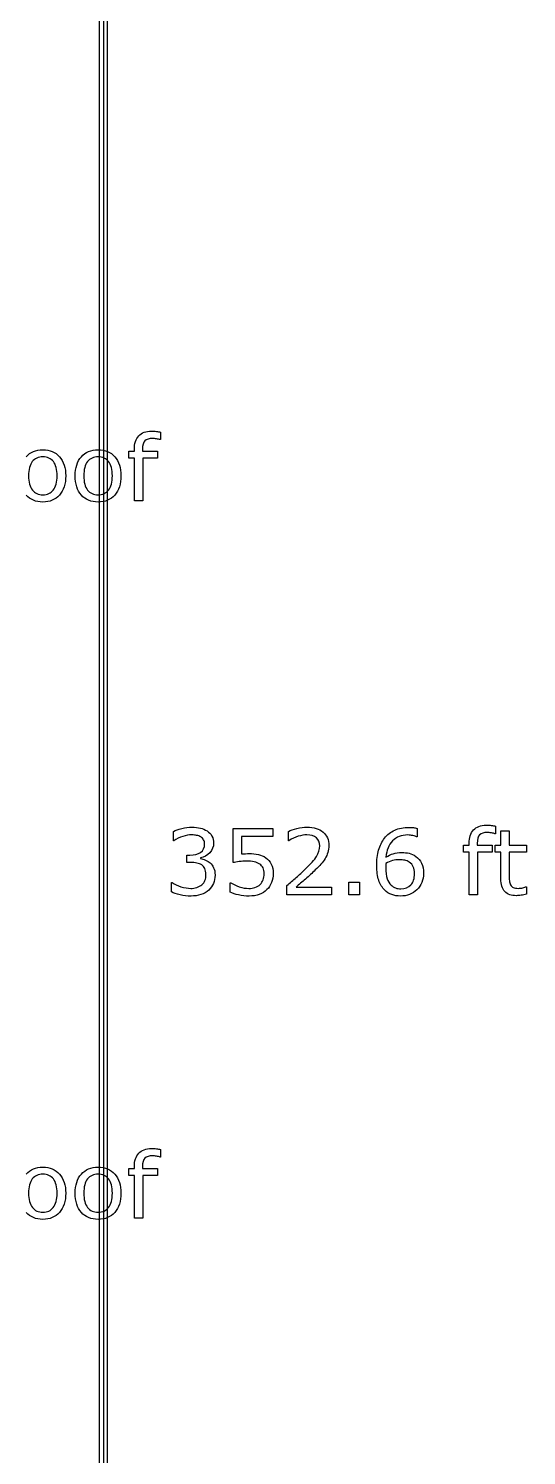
# Model space of a CAD drawing. Extents: x -13 to 750, y 12 to 2314.
# Drawn here: x 268.6 to 317.9, y 293.4 to 434.6 of the extents above; entities that cross this region are included whole.
import ezdxf

# ---------------------------------------------------------------- set-up
doc = ezdxf.new("R2010")
doc.units = 0
doc.layers.get('0').update_dxf_attribs({"linetype": 'CONTINUOUS'})

msp = doc.modelspace()

# ---------------------------------------------------------------- linework, layer by layer
at = {"color": 7}
for points in [[(275.59961, 579.89), (275.59961, 128.89), (276.40039, 128.89), (276.40039, 579.89)], [(271.42896, 390.3421)], [(272.28149, 390.3421)], [(276.89136, 390.3421)], [(277.7439, 390.3421)], [(301.32715, 348.89), (300.27686, 348.89), (300.27686, 350.1424), (301.32715, 350.1424)], [(271.42896, 319.3421)], [(272.28149, 319.3421)], [(276.89136, 319.3421)], [(277.7439, 319.3421)]]:
    msp.add_lwpolyline(points, close=True, dxfattribs=at)
for points in [[(276, 579.89), (276, 128.89)], [(281.66387, 394.6838), (281.66382, 393.9281)], [(279.86651, 392.9657), (279.86651, 392.7987), (281.35625, 392.7987), (281.35625, 392.1044), (279.89287, 392.1044), (279.89287, 387.89), (279.0667, 387.89), (279.0667, 392.1044), (278.50859, 392.1044), (278.50859, 392.7987), (279.0667, 392.7987), (279.0667, 392.9613)], [(281.66382, 393.9281), (281.61992, 393.9281)], [(282.96679, 354.2382), (282.92289, 354.2382), (282.92289, 355.1567)], [(288.82469, 352.0624), (288.82469, 355.433), (292.76219, 355.433), (292.76219, 354.6639), (289.67283, 354.6639), (289.67283, 352.9237)], [(294.35742, 354.2381), (294.31352, 354.2381), (294.31352, 355.161)], [(307.03564, 355.4555), (307.03564, 354.6162), (306.99174, 354.6162)], [(314.77881, 354.9283), (314.73491, 354.9283)], [(315.31934, 350.4938), (315.31934, 353.1042), (314.76123, 353.1042), (314.76123, 353.7985), (315.31934, 353.7985), (315.31934, 355.2091), (316.14551, 355.2091), (316.14551, 353.7985), (317.85059, 353.7985), (317.85059, 353.1042), (316.14551, 353.1042), (316.14551, 350.8673)], [(314.77886, 355.6838), (314.77881, 354.9283)], [(312.9815, 353.9659), (312.9815, 353.7989), (314.47124, 353.7989), (314.47124, 353.1046), (313.00786, 353.1046), (313.00786, 348.89), (312.18169, 348.89), (312.18169, 353.1044), (311.62359, 353.1044), (311.62359, 353.7987), (312.18169, 353.7987), (312.18169, 353.9613)], [(284.6411, 352.076), (284.2456, 352.076), (284.2456, 352.8055), (284.55321, 352.8055)], [(285.61674, 352.5287), (285.61674, 352.4667)], [(286.56156, 352.0405), (286.56152, 352.0409)], [(292.80613, 350.9692), (292.80615, 350.9686)], [(306.78114, 350.9775), (306.78076, 350.9776)], [(307.67289, 351.0133), (307.67285, 351.0126)], [(282.73389, 349.1669), (282.73389, 350.0853), (282.79979, 350.0853)], [(288.54346, 349.1361), (288.54346, 350.0633), (288.60496, 350.0633)], [(298.58057, 348.89), (294.15088, 348.89), (294.15088, 349.8085)], [(295.06057, 349.6415), (298.58059, 349.6415), (298.58057, 348.89)], [(317.80666, 349.6764), (317.85056, 349.6764), (317.85059, 348.9341)], [(281.66387, 323.6838), (281.66382, 322.9281)], [(281.66382, 322.9281), (281.61992, 322.9281)], [(279.86651, 321.9657), (279.86651, 321.7987), (281.35625, 321.7987), (281.35625, 321.1044), (279.89287, 321.1044), (279.89287, 316.89), (279.0667, 316.89), (279.0667, 321.1044), (278.50859, 321.1044), (278.50859, 321.7987), (279.0667, 321.7987), (279.0667, 321.9613)]]:
    msp.add_lwpolyline(points, dxfattribs=at)
for points in [[(279.0667, 392.9613), (279.0667, 393.5443), (279.21172, 393.991067), (279.50176, 394.3016)], [(279.50176, 394.3016), (279.7918, 394.615067), (280.210743, 394.7718), (280.75859, 394.7718)], [(280.87725, 394.0511), (280.522757, 394.0511), (280.264943, 393.972), (280.10381, 393.8138)], [(280.75859, 394.7718), (280.943163, 394.7718), (281.108693, 394.763133), (281.25518, 394.7458)], [(281.26397, 394.0071), (281.117483, 394.036433), (280.988577, 394.0511), (280.87725, 394.0511)], [(281.25518, 394.7458), (281.404593, 394.728467), (281.540823, 394.7078), (281.66387, 394.6838)], [(268.36157, 392.2362), (268.77173, 392.702), (269.323977, 392.9349), (270.01831, 392.9349)], [(270.01831, 392.9349), (270.70679, 392.9349), (271.256107, 392.702), (271.66626, 392.2362)], [(273.82397, 392.2362), (274.23413, 392.702), (274.786377, 392.9349), (275.48071, 392.9349)], [(275.48071, 392.9349), (276.16919, 392.9349), (276.718507, 392.702), (277.12866, 392.2362)], [(280.10381, 393.8138), (279.94561, 393.658533), (279.86651, 393.375833), (279.86651, 392.9657)], [(281.61992, 393.9281), (281.5291, 393.954767), (281.41045, 393.9811), (281.26397, 394.0071)], [(268.97241, 391.7572), (268.726317, 391.4496), (268.60327, 390.9779), (268.60327, 390.3421)], [(270.01831, 392.223), (269.57007, 392.223), (269.221437, 392.067733), (268.97241, 391.7572)], [(271.05542, 391.7572), (270.806393, 392.067733), (270.46069, 392.223), (270.01831, 392.223)], [(271.42896, 390.3421), (271.42896, 390.9779), (271.304447, 391.4496), (271.05542, 391.7572)], [(271.66626, 392.2362), (272.076413, 391.773333), (272.28149, 391.141967), (272.28149, 390.3421)], [(273.21313, 390.3421), (273.21313, 391.141967), (273.416743, 391.773333), (273.82397, 392.2362)], [(274.43481, 391.7572), (274.188717, 391.4496), (274.06567, 390.9779), (274.06567, 390.3421)], [(275.48071, 392.223), (275.03247, 392.223), (274.683837, 392.067733), (274.43481, 391.7572)], [(276.51782, 391.7572), (276.2688, 392.067733), (275.923097, 392.223), (275.48071, 392.223)], [(276.89136, 390.3421), (276.89136, 390.9779), (276.766847, 391.4496), (276.51782, 391.7572)], [(277.12866, 392.2362), (277.53882, 391.773333), (277.7439, 391.141967), (277.7439, 390.3421)], [(268.60327, 390.3421), (268.60327, 389.7269), (268.727783, 389.259633), (268.97681, 388.9403)], [(271.05103, 388.9359), (271.302983, 389.2523), (271.42896, 389.721033), (271.42896, 390.3421)], [(272.28149, 390.3421), (272.28149, 389.5423), (272.076413, 388.910967), (271.66626, 388.4481)], [(273.82397, 388.4481), (273.416743, 388.910967), (273.21313, 389.5423), (273.21313, 390.3421)], [(274.06567, 390.3421), (274.06567, 389.7269), (274.190183, 389.259633), (274.43921, 388.9403)], [(276.51343, 388.9359), (276.765383, 389.2523), (276.89136, 389.721033), (276.89136, 390.3421)], [(277.7439, 390.3421), (277.7439, 389.5423), (277.53882, 388.910967), (277.12866, 388.4481)], [(270.01831, 387.7538), (269.323977, 387.7538), (268.77173, 387.985233), (268.36157, 388.4481)], [(268.97681, 388.9403), (269.22583, 388.6239), (269.572997, 388.4657), (270.01831, 388.4657)], [(270.01831, 388.4657), (270.457763, 388.4657), (270.802003, 388.622433), (271.05103, 388.9359)], [(271.66626, 388.4481), (271.256107, 387.985233), (270.70679, 387.7538), (270.01831, 387.7538)], [(275.48071, 387.7538), (274.786377, 387.7538), (274.23413, 387.985233), (273.82397, 388.4481)], [(274.43921, 388.9403), (274.68823, 388.6239), (275.035397, 388.4657), (275.48071, 388.4657)], [(275.48071, 388.4657), (275.920163, 388.4657), (276.264403, 388.622433), (276.51343, 388.9359)], [(277.12866, 388.4481), (276.718507, 387.985233), (276.16919, 387.7538), (275.48071, 387.7538)], [(282.92289, 355.1567), (283.130897, 355.259233), (283.407753, 355.353), (283.75346, 355.438)], [(283.85448, 354.6601), (283.541007, 354.5605), (283.24511, 354.419867), (282.96679, 354.2382)], [(283.75346, 355.438), (284.102093, 355.525867), (284.439007, 355.5698), (284.7642, 355.5698)], [(284.74218, 354.8095), (284.46386, 354.8095), (284.16796, 354.7597), (283.85448, 354.6601)], [(285.22997, 354.7655), (285.086417, 354.794833), (284.92382, 354.8095), (284.74218, 354.8095)], [(284.7642, 355.5698), (285.083533, 355.5698), (285.364783, 355.540467), (285.60795, 355.4818)], [(285.63427, 354.6073), (285.50829, 354.683433), (285.373523, 354.736167), (285.22997, 354.7655)], [(285.60795, 355.4818), (285.851117, 355.423133), (286.070843, 355.329367), (286.26713, 355.2005)], [(285.91552, 354.3129), (285.848133, 354.432967), (285.754383, 354.5311), (285.63427, 354.6073)], [(286.26713, 355.2005), (286.47807, 355.0599), (286.637737, 354.89), (286.74613, 354.6908)], [(286.74613, 354.6908), (286.85453, 354.4916), (286.90873, 354.2587), (286.90873, 353.9921)], [(294.31352, 355.161), (294.521527, 355.263533), (294.79838, 355.357267), (295.14408, 355.4422)], [(295.26709, 354.6688), (294.956543, 354.575067), (294.65332, 354.4315), (294.35742, 354.2381)], [(295.14408, 355.4422), (295.492713, 355.5272), (295.82963, 355.5697), (296.15483, 355.5697)], [(296.13281, 354.8094), (295.86621, 354.8094), (295.577637, 354.762533), (295.26709, 354.6688)], [(297.06885, 354.5194), (296.84619, 354.712733), (296.534177, 354.8094), (296.13281, 354.8094)], [(296.15483, 355.5697), (296.825723, 355.5697), (297.3516, 355.4071), (297.73246, 355.0819)], [(297.40723, 353.724), (297.40723, 354.0638), (297.294437, 354.328933), (297.06885, 354.5194)], [(297.73246, 355.0819), (298.11332, 354.759633), (298.30375, 354.321633), (298.30375, 353.7679)], [(303.22559, 353.3065), (303.351563, 353.754767), (303.55078, 354.1532), (303.82324, 354.5018)], [(303.82324, 354.5018), (304.081053, 354.832867), (304.413573, 355.0907), (304.8208, 355.2753)], [(306.11283, 354.8012), (305.48295, 354.8012), (304.98051, 354.603467), (304.60551, 354.208)], [(304.8208, 355.2753), (305.228027, 355.462767), (305.702637, 355.5565), (306.24463, 355.5565)], [(306.6182, 354.7392), (306.45414, 354.780533), (306.285683, 354.8012), (306.11283, 354.8012)], [(306.24463, 355.5565), (306.417483, 355.5565), (306.562503, 355.549167), (306.67969, 355.5345)], [(306.99174, 354.6162), (306.909707, 354.6602), (306.785193, 354.7012), (306.6182, 354.7392)], [(306.67969, 355.5345), (306.796877, 355.519833), (306.915527, 355.4935), (307.03564, 355.4555)], [(312.18169, 353.9613), (312.18169, 354.5443), (312.32671, 354.991067), (312.61675, 355.3016)], [(312.61675, 355.3016), (312.90679, 355.615067), (313.325737, 355.7718), (313.87359, 355.7718)], [(313.2188, 354.814), (313.0606, 354.658733), (312.9815, 354.376033), (312.9815, 353.9659)], [(313.99224, 355.0513), (313.637747, 355.0513), (313.379933, 354.9722), (313.2188, 354.814)], [(313.87359, 355.7718), (314.058157, 355.7718), (314.223683, 355.763133), (314.37017, 355.7458)], [(314.37896, 355.0073), (314.232473, 355.036633), (314.103567, 355.0513), (313.99224, 355.0513)], [(314.37017, 355.7458), (314.519583, 355.728467), (314.655813, 355.7078), (314.77886, 355.6838)], [(314.73491, 354.9283), (314.64409, 354.954967), (314.52544, 354.9813), (314.37896, 355.0073)], [(284.55321, 352.8055), (284.998523, 352.8055), (285.353017, 352.8978), (285.61669, 353.0824)], [(285.61669, 353.0824), (285.88329, 353.269867), (286.01659, 353.542333), (286.01659, 353.8998)], [(286.01659, 353.8998), (286.01659, 354.058), (285.9829, 354.1957), (285.91552, 354.3129)], [(286.90873, 353.9921), (286.90873, 353.628767), (286.779823, 353.310867), (286.52201, 353.0384)], [(297.09521, 352.6825), (297.303223, 353.004767), (297.40723, 353.351933), (297.40723, 353.724)], [(298.30375, 353.7679), (298.30375, 353.5189), (298.271517, 353.286), (298.20705, 353.0692)], [(303.04102, 351.764), (303.04102, 352.344067), (303.102543, 352.858233), (303.22559, 353.3065)], [(304.60551, 354.208), (304.23051, 353.8154), (304.012247, 353.283667), (303.95072, 352.6128)], [(285.24755, 352.023), (285.06005, 352.058333), (284.8579, 352.076), (284.6411, 352.076)], [(285.72655, 351.8384), (285.594717, 351.929267), (285.43505, 351.9908), (285.24755, 352.023)], [(286.52201, 353.0384), (286.26713, 352.768867), (285.965373, 352.598967), (285.61674, 352.5287)], [(285.61674, 352.4667), (285.757367, 352.443367), (285.9185, 352.393567), (286.10014, 352.3173)], [(286.03417, 351.4737), (285.96093, 351.628967), (285.85839, 351.750533), (285.72655, 351.8384)], [(286.10014, 352.3173), (286.28178, 352.2441), (286.435587, 352.151833), (286.56156, 352.0405)], [(286.56152, 352.0409), (286.702147, 351.9149), (286.81787, 351.7567), (286.90869, 351.5663)], [(289.43992, 352.1678), (289.202613, 352.132467), (288.997537, 352.097333), (288.82469, 352.0624)], [(290.18699, 352.2208), (289.929177, 352.2208), (289.680153, 352.203133), (289.43992, 352.1678)], [(289.67283, 352.9237), (289.79881, 352.9357), (289.927717, 352.944367), (290.05955, 352.9497)], [(290.05955, 352.9497), (290.191383, 352.956367), (290.30564, 352.9597), (290.40232, 352.9597)], [(290.91648, 352.1508), (290.699687, 352.197467), (290.456523, 352.2208), (290.18699, 352.2208)], [(290.40232, 352.9597), (290.756813, 352.9597), (291.06736, 352.929033), (291.33396, 352.8677)], [(291.47459, 351.9179), (291.322243, 352.029233), (291.136207, 352.106867), (290.91648, 352.1508)], [(291.33396, 352.8677), (291.600567, 352.809033), (291.845197, 352.703533), (292.06785, 352.5512)], [(291.79539, 351.5444), (291.719217, 351.699667), (291.612283, 351.824167), (291.47459, 351.9179)], [(292.06785, 352.5512), (292.302223, 352.390067), (292.483863, 352.182067), (292.61277, 351.9272)], [(292.61277, 351.9272), (292.741677, 351.672333), (292.80613, 351.353), (292.80613, 350.9692)], [(295.93945, 351.3861), (296.50195, 351.931033), (296.887203, 352.363167), (297.09521, 352.6825)], [(297.5259, 351.9222), (297.373553, 351.746467), (297.187517, 351.551667), (296.96779, 351.3378)], [(297.9302, 352.4584), (297.81594, 352.276733), (297.681173, 352.098), (297.5259, 351.9222)], [(298.20705, 353.0692), (298.145517, 352.855333), (298.053233, 352.651733), (297.9302, 352.4584)], [(303.24316, 350.3138), (303.1084, 350.7152), (303.04102, 351.1986), (303.04102, 351.764)], [(303.93309, 351.7994), (303.930423, 351.740733), (303.92909, 351.666033), (303.92909, 351.5753)], [(303.94629, 351.9883), (303.94029, 351.923633), (303.93589, 351.860667), (303.93309, 351.7994)], [(304.60547, 352.2608), (304.391603, 352.202133), (304.171877, 352.1113), (303.94629, 351.9883)], [(303.95072, 352.6128), (304.196813, 352.7622), (304.438513, 352.874967), (304.67582, 352.9511)], [(305.2998, 352.3488), (305.05078, 352.3488), (304.819337, 352.319467), (304.60547, 352.2608)], [(304.67582, 352.9511), (304.916053, 353.030233), (305.19291, 353.0698), (305.50639, 353.0698)], [(305.81396, 352.3048), (305.6499, 352.334133), (305.478513, 352.3488), (305.2998, 352.3488)], [(305.50639, 353.0698), (305.78471, 353.0698), (306.029337, 353.043467), (306.24027, 352.9908)], [(306.26221, 352.1202), (306.127443, 352.213933), (305.978027, 352.275467), (305.81396, 352.3048)], [(306.24027, 352.9908), (306.454143, 352.9408), (306.672407, 352.838267), (306.89506, 352.6832)], [(306.65771, 351.6544), (306.57861, 351.833067), (306.446777, 351.988333), (306.26221, 352.1202)], [(306.89506, 352.6832), (307.152873, 352.504467), (307.346233, 352.278867), (307.47514, 352.0064)], [(307.47514, 352.0064), (307.606973, 351.733933), (307.67289, 351.4029), (307.67289, 351.0133)], [(285.74853, 349.8785), (285.88329, 350.007367), (285.982897, 350.149433), (286.04735, 350.3047)], [(286.14843, 350.8936), (286.14843, 351.128), (286.110343, 351.321367), (286.03417, 351.4737)], [(286.04735, 350.3047), (286.114737, 350.459967), (286.14843, 350.656267), (286.14843, 350.8936)], [(287.04492, 350.828), (287.04492, 350.529133), (286.99072, 350.2552), (286.88232, 350.0062)], [(286.90869, 351.5663), (286.99951, 351.375833), (287.04492, 351.129733), (287.04492, 350.828)], [(291.52293, 349.9096), (291.651837, 350.0356), (291.748517, 350.1865), (291.81297, 350.3623)], [(291.91404, 350.9731), (291.91404, 351.1987), (291.87449, 351.389133), (291.79539, 351.5444)], [(291.81297, 350.3623), (291.88035, 350.538033), (291.91404, 350.741633), (291.91404, 350.9731)], [(292.80615, 350.9686), (292.80615, 350.663933), (292.750487, 350.372433), (292.63916, 350.0941)], [(294.15088, 349.8085), (294.458493, 350.072167), (294.76611, 350.335833), (295.07373, 350.5995)], [(295.9966, 350.4413), (295.66262, 350.154167), (295.35061, 349.887567), (295.06057, 349.6415)], [(295.07373, 350.5995), (295.384277, 350.863167), (295.67285, 351.125367), (295.93945, 351.3861)], [(296.96779, 351.3378), (296.654317, 351.030133), (296.330587, 350.7313), (295.9966, 350.4413)], [(303.82764, 349.347), (303.575687, 349.5902), (303.38086, 349.912467), (303.24316, 350.3138)], [(303.92909, 351.5753), (303.92909, 351.112367), (303.975967, 350.746133), (304.06972, 350.4766)], [(304.06972, 350.4766), (304.1664, 350.21), (304.298233, 349.999067), (304.46522, 349.8438)], [(306.4164, 349.8569), (306.65956, 350.117633), (306.78114, 350.491167), (306.78114, 350.9775)], [(306.78076, 350.9776), (306.78076, 351.250067), (306.739743, 351.475667), (306.65771, 351.6544)], [(307.67285, 351.0126), (307.67285, 350.347533), (307.453123, 349.804067), (307.01367, 349.3822)], [(315.71045, 349.1974), (315.44971, 349.466933), (315.31934, 349.899067), (315.31934, 350.4938)], [(316.14551, 350.8673), (316.14551, 350.6095), (316.151377, 350.407367), (316.16311, 350.2609)], [(316.16311, 350.2609), (316.174843, 350.117367), (316.215857, 349.9826), (316.28615, 349.8566)], [(283.59961, 348.8856), (283.24805, 348.970533), (282.959477, 349.0643), (282.73389, 349.1669)], [(282.79979, 350.0853), (283.048817, 349.921233), (283.341787, 349.785), (283.6787, 349.6766)], [(284.67187, 348.7538), (284.30859, 348.7538), (283.95117, 348.797733), (283.59961, 348.8856)], [(283.6787, 349.6766), (284.015613, 349.5682), (284.34081, 349.514), (284.65429, 349.514)], [(284.65429, 349.514), (284.838857, 349.514), (285.035143, 349.544667), (285.24315, 349.606)], [(285.64746, 348.8988), (285.35156, 348.802133), (285.026363, 348.7538), (284.67187, 348.7538)], [(285.24315, 349.606), (285.451163, 349.667333), (285.619623, 349.758167), (285.74853, 349.8785)], [(286.42529, 349.3558), (286.205563, 349.150733), (285.946287, 348.9984), (285.64746, 348.8988)], [(286.88232, 350.0062), (286.773927, 349.7572), (286.621583, 349.5404), (286.42529, 349.3558)], [(289.38281, 348.868), (289.051757, 348.941267), (288.771973, 349.030633), (288.54346, 349.1361)], [(288.60496, 350.0633), (288.845193, 349.910967), (289.126443, 349.7806), (289.44871, 349.6722)], [(290.41553, 348.7538), (290.058103, 348.7538), (289.713863, 348.791867), (289.38281, 348.868)], [(289.44871, 349.6722), (289.770977, 349.566733), (290.087383, 349.514), (290.39793, 349.514)], [(290.39793, 349.514), (290.605937, 349.514), (290.80662, 349.543333), (290.99998, 349.602)], [(291.42627, 348.9164), (291.13623, 348.808), (290.799317, 348.7538), (290.41553, 348.7538)], [(290.99998, 349.602), (291.196267, 349.660667), (291.370583, 349.7632), (291.52293, 349.9096)], [(292.18213, 349.391), (291.97119, 349.185933), (291.719237, 349.027733), (291.42627, 348.9164)], [(292.63916, 350.0941), (292.527833, 349.815767), (292.37549, 349.5814), (292.18213, 349.391)], [(304.52637, 348.9032), (304.262697, 349.0028), (304.029787, 349.150733), (303.82764, 349.347)], [(304.46522, 349.8438), (304.599987, 349.714933), (304.745007, 349.619733), (304.90028, 349.5582)], [(305.40527, 348.7538), (305.083003, 348.7538), (304.790037, 348.8036), (304.52637, 348.9032)], [(304.90028, 349.5582), (305.058487, 349.499533), (305.229873, 349.4702), (305.41444, 349.4702)], [(307.01367, 349.3822), (306.57715, 348.963267), (306.041017, 348.7538), (305.40527, 348.7538)], [(305.41444, 349.4702), (305.839247, 349.4702), (306.173233, 349.5991), (306.4164, 349.8569)], [(316.85303, 348.7931), (316.35205, 348.7931), (315.97119, 348.927867), (315.71045, 349.1974)], [(316.28615, 349.8566), (316.350617, 349.7394), (316.438507, 349.652967), (316.54982, 349.5973)], [(316.54982, 349.5973), (316.66408, 349.544633), (316.836933, 349.5183), (317.06838, 349.5183)], [(317.06838, 349.5183), (317.203147, 349.5183), (317.34377, 349.5373), (317.49025, 349.5753)], [(317.85059, 348.9341), (317.695317, 348.893433), (317.525393, 348.859767), (317.34082, 348.8331)], [(317.49025, 349.5753), (317.636737, 349.616633), (317.742207, 349.650333), (317.80666, 349.6764)], [(317.34082, 348.8331), (317.15918, 348.806433), (316.996583, 348.7931), (316.85303, 348.7931)], [(279.50176, 323.3016), (279.7918, 323.615067), (280.210743, 323.7718), (280.75859, 323.7718)], [(280.75859, 323.7718), (280.943163, 323.7718), (281.108693, 323.763133), (281.25518, 323.7458)], [(281.25518, 323.7458), (281.404593, 323.728467), (281.540823, 323.7078), (281.66387, 323.6838)], [(279.0667, 321.9613), (279.0667, 322.5443), (279.21172, 322.991067), (279.50176, 323.3016)], [(280.10381, 322.8138), (279.94561, 322.658533), (279.86651, 322.375833), (279.86651, 321.9657)], [(280.87725, 323.0511), (280.522757, 323.0511), (280.264943, 322.972), (280.10381, 322.8138)], [(281.26397, 323.0071), (281.117483, 323.036433), (280.988577, 323.0511), (280.87725, 323.0511)], [(281.61992, 322.9281), (281.5291, 322.954767), (281.41045, 322.9811), (281.26397, 323.0071)], [(268.36157, 321.2362), (268.77173, 321.702), (269.323977, 321.9349), (270.01831, 321.9349)], [(268.97241, 320.7572), (268.726317, 320.4496), (268.60327, 319.9779), (268.60327, 319.3421)], [(270.01831, 321.223), (269.57007, 321.223), (269.221437, 321.067733), (268.97241, 320.7572)], [(270.01831, 321.9349), (270.70679, 321.9349), (271.256107, 321.702), (271.66626, 321.2362)], [(271.05542, 320.7572), (270.806393, 321.067733), (270.46069, 321.223), (270.01831, 321.223)], [(271.42896, 319.3421), (271.42896, 319.9779), (271.304447, 320.4496), (271.05542, 320.7572)], [(271.66626, 321.2362), (272.076413, 320.773333), (272.28149, 320.141967), (272.28149, 319.3421)], [(273.21313, 319.3421), (273.21313, 320.141967), (273.416743, 320.773333), (273.82397, 321.2362)], [(273.82397, 321.2362), (274.23413, 321.702), (274.786377, 321.9349), (275.48071, 321.9349)], [(274.43481, 320.7572), (274.188717, 320.4496), (274.06567, 319.9779), (274.06567, 319.3421)], [(275.48071, 321.223), (275.03247, 321.223), (274.683837, 321.067733), (274.43481, 320.7572)], [(275.48071, 321.9349), (276.16919, 321.9349), (276.718507, 321.702), (277.12866, 321.2362)], [(276.51782, 320.7572), (276.2688, 321.067733), (275.923097, 321.223), (275.48071, 321.223)], [(276.89136, 319.3421), (276.89136, 319.9779), (276.766847, 320.4496), (276.51782, 320.7572)], [(277.12866, 321.2362), (277.53882, 320.773333), (277.7439, 320.141967), (277.7439, 319.3421)], [(268.60327, 319.3421), (268.60327, 318.7269), (268.727783, 318.259633), (268.97681, 317.9403)], [(271.05103, 317.9359), (271.302983, 318.2523), (271.42896, 318.721033), (271.42896, 319.3421)], [(272.28149, 319.3421), (272.28149, 318.5423), (272.076413, 317.910967), (271.66626, 317.4481)], [(273.82397, 317.4481), (273.416743, 317.910967), (273.21313, 318.5423), (273.21313, 319.3421)], [(274.06567, 319.3421), (274.06567, 318.7269), (274.190183, 318.259633), (274.43921, 317.9403)], [(276.51343, 317.9359), (276.765383, 318.2523), (276.89136, 318.721033), (276.89136, 319.3421)], [(277.7439, 319.3421), (277.7439, 318.5423), (277.53882, 317.910967), (277.12866, 317.4481)], [(268.97681, 317.9403), (269.22583, 317.6239), (269.572997, 317.4657), (270.01831, 317.4657)], [(270.01831, 317.4657), (270.457763, 317.4657), (270.802003, 317.622433), (271.05103, 317.9359)], [(274.43921, 317.9403), (274.68823, 317.6239), (275.035397, 317.4657), (275.48071, 317.4657)], [(275.48071, 317.4657), (275.920163, 317.4657), (276.264403, 317.622433), (276.51343, 317.9359)], [(270.01831, 316.7538), (269.323977, 316.7538), (268.77173, 316.985233), (268.36157, 317.4481)], [(271.66626, 317.4481), (271.256107, 316.985233), (270.70679, 316.7538), (270.01831, 316.7538)], [(275.48071, 316.7538), (274.786377, 316.7538), (274.23413, 316.985233), (273.82397, 317.4481)], [(277.12866, 317.4481), (276.718507, 316.985233), (276.16919, 316.7538), (275.48071, 316.7538)]]:
    msp.add_open_spline(points, degree=3, dxfattribs=at)

doc.saveas('drawing.dxf')
